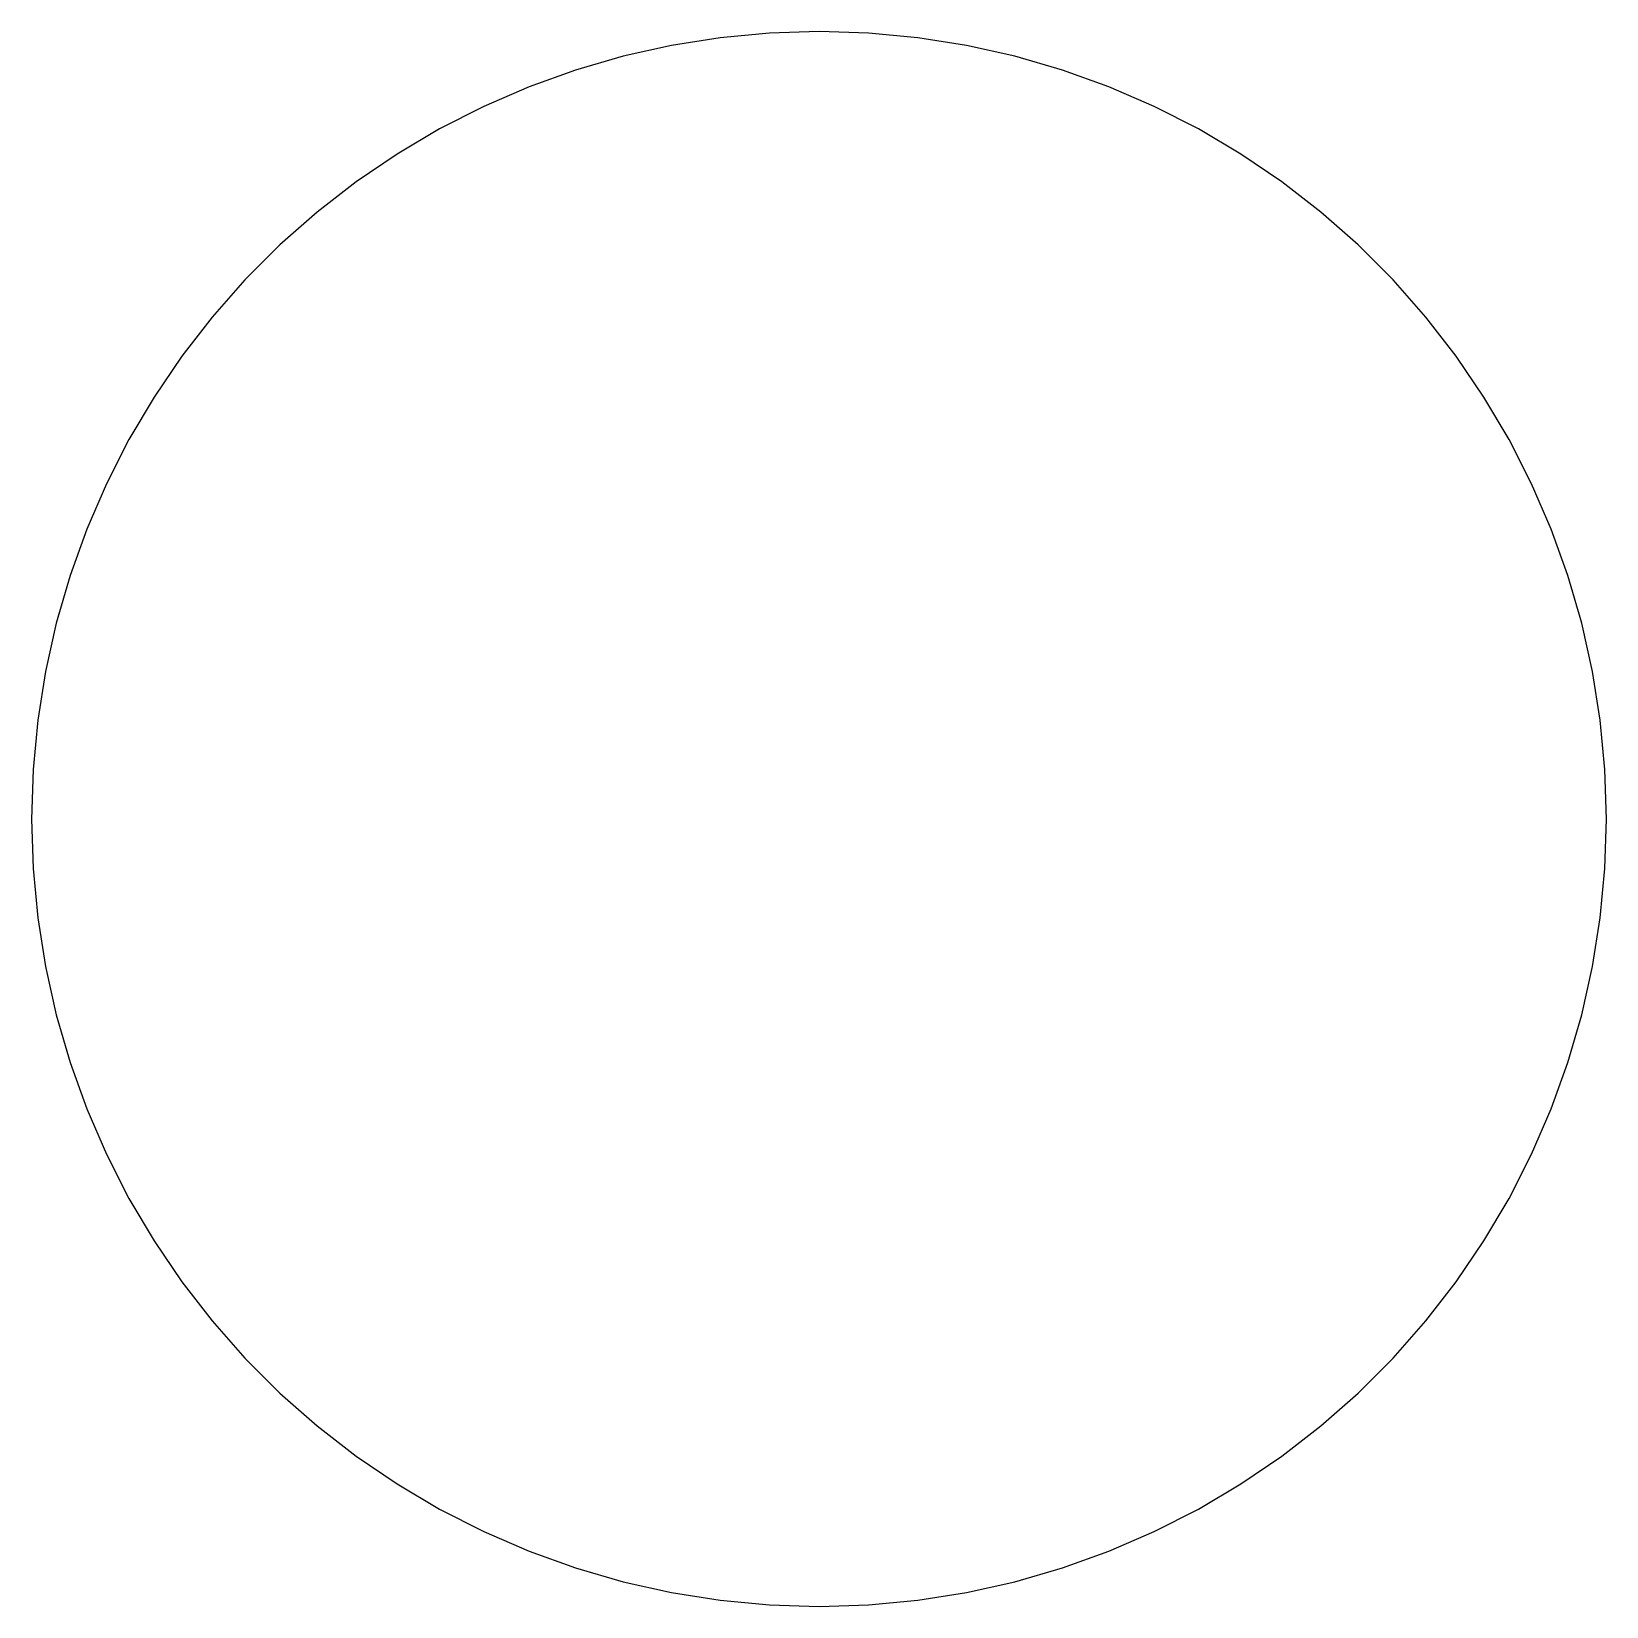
# Model space of a CAD drawing. Header units: metres. Extents: x -34.3 to 34.3, y -34.3 to 34.3.
import ezdxf

# ---------------------------------------------------------------- set-up
doc = ezdxf.new("R2010")
doc.units = ezdxf.units.M

msp = doc.modelspace()

# ---------------------------------------------------------------- linework, layer by layer
for p, q in [((0, 34.29), (-2.15308, 34.2223)), ((2.15308, 34.2223), (0, 34.29)), ((-6.42529, 33.6826), (-8.52757, 33.2127)), ((-4.29767, 34.0196), (-6.42529, 33.6826)), ((-2.15308, 34.2223), (-4.29767, 34.0196)), ((4.29767, 34.0196), (2.15308, 34.2223)), ((6.42529, 33.6826), (4.29767, 34.0196)), ((8.52757, 33.2127), (6.42529, 33.6826)), ((-8.52757, 33.2127), (-10.5962, 32.6117)), ((10.5962, 32.6117), (8.52757, 33.2127)), ((-10.5962, 32.6117), (-12.623, 31.882)), ((12.623, 31.882), (10.5962, 32.6117)), ((-12.623, 31.882), (-14.6, 31.0265)), ((14.6, 31.0265), (12.623, 31.882)), ((-14.6, 31.0265), (-16.5193, 30.0486)), ((16.5193, 30.0486), (14.6, 31.0265)), ((-16.5193, 30.0486), (-18.3735, 28.952)), ((18.3735, 28.952), (16.5193, 30.0486)), ((-18.3735, 28.952), (-20.1552, 27.7412)), ((20.1552, 27.7412), (18.3735, 28.952)), ((-20.1552, 27.7412), (-21.8573, 26.4209)), ((21.8573, 26.4209), (20.1552, 27.7412)), ((-21.8573, 26.4209), (-23.4731, 24.9963)), ((23.4731, 24.9963), (21.8573, 26.4209)), ((-23.4731, 24.9963), (-24.9963, 23.4731)), ((24.9963, 23.4731), (23.4731, 24.9963)), ((-24.9963, 23.4731), (-26.4209, 21.8573)), ((26.4209, 21.8573), (24.9963, 23.4731)), ((-26.4209, 21.8573), (-27.7412, 20.1552)), ((27.7412, 20.1552), (26.4209, 21.8573)), ((-27.7412, 20.1552), (-28.952, 18.3735)), ((28.952, 18.3735), (27.7412, 20.1552)), ((-28.952, 18.3735), (-30.0486, 16.5193)), ((30.0486, 16.5193), (28.952, 18.3735)), ((-30.0486, 16.5193), (-31.0265, 14.6)), ((31.0265, 14.6), (30.0486, 16.5193)), ((-31.0265, 14.6), (-31.882, 12.623)), ((31.882, 12.623), (31.0265, 14.6)), ((-31.882, 12.623), (-32.6117, 10.5962)), ((32.6117, 10.5962), (31.882, 12.623)), ((-32.6117, 10.5962), (-33.2127, 8.52757)), ((33.2127, 8.52757), (32.6117, 10.5962)), ((-33.2127, 8.52757), (-33.6826, 6.42529)), ((33.6826, 6.42529), (33.2127, 8.52757)), ((-33.6826, 6.42529), (-34.0196, 4.29767)), ((34.0196, 4.29767), (33.6826, 6.42529)), ((-34.0196, 4.29767), (-34.2223, 2.15308)), ((34.2223, 2.15308), (34.0196, 4.29767)), ((-34.2223, 2.15308), (-34.29, 0)), ((34.29, 0), (34.2223, 2.15308)), ((-34.29, 0), (-34.2223, -2.15308)), ((34.2223, -2.15308), (34.29, 0)), ((-34.2223, -2.15308), (-34.0196, -4.29767)), ((34.0196, -4.29767), (34.2223, -2.15308)), ((-34.0196, -4.29767), (-33.6826, -6.42529)), ((33.6826, -6.42529), (34.0196, -4.29767)), ((-33.6826, -6.42529), (-33.2127, -8.52757)), ((33.2127, -8.52757), (33.6826, -6.42529)), ((-33.2127, -8.52757), (-32.6117, -10.5962)), ((32.6117, -10.5962), (33.2127, -8.52757)), ((-32.6117, -10.5962), (-31.882, -12.623)), ((31.882, -12.623), (32.6117, -10.5962)), ((-31.882, -12.623), (-31.0265, -14.6)), ((31.0265, -14.6), (31.882, -12.623)), ((-31.0265, -14.6), (-30.0486, -16.5193)), ((30.0486, -16.5193), (31.0265, -14.6)), ((-30.0486, -16.5193), (-28.952, -18.3735)), ((28.952, -18.3735), (30.0486, -16.5193)), ((-28.952, -18.3735), (-27.7412, -20.1552)), ((27.7412, -20.1552), (28.952, -18.3735)), ((-27.7412, -20.1552), (-26.4209, -21.8573)), ((26.4209, -21.8573), (27.7412, -20.1552)), ((-26.4209, -21.8573), (-24.9963, -23.4731)), ((24.9963, -23.4731), (26.4209, -21.8573)), ((-24.9963, -23.4731), (-23.4731, -24.9963)), ((23.4731, -24.9963), (24.9963, -23.4731)), ((-23.4731, -24.9963), (-21.8573, -26.4209)), ((21.8573, -26.4209), (23.4731, -24.9963)), ((-21.8573, -26.4209), (-20.1552, -27.7412)), ((20.1552, -27.7412), (21.8573, -26.4209)), ((-20.1552, -27.7412), (-18.3735, -28.952)), ((18.3735, -28.952), (20.1552, -27.7412)), ((-18.3735, -28.952), (-16.5193, -30.0486)), ((16.5193, -30.0486), (18.3735, -28.952)), ((-16.5193, -30.0486), (-14.6, -31.0265)), ((14.6, -31.0265), (16.5193, -30.0486)), ((-14.6, -31.0265), (-12.623, -31.882)), ((12.623, -31.882), (14.6, -31.0265)), ((-12.623, -31.882), (-10.5962, -32.6117)), ((10.5962, -32.6117), (12.623, -31.882)), ((-10.5962, -32.6117), (-8.52757, -33.2127)), ((8.52757, -33.2127), (10.5962, -32.6117)), ((-8.52757, -33.2127), (-6.42529, -33.6826)), ((6.42529, -33.6826), (8.52757, -33.2127)), ((-6.42529, -33.6826), (-4.29767, -34.0196)), ((-4.29767, -34.0196), (-2.15308, -34.2223)), ((-2.15308, -34.2223), (0, -34.29)), ((0, -34.29), (2.15308, -34.2223)), ((2.15308, -34.2223), (4.29767, -34.0196)), ((4.29767, -34.0196), (6.42529, -33.6826))]:
    msp.add_line(p, q)

doc.saveas('drawing.dxf')
